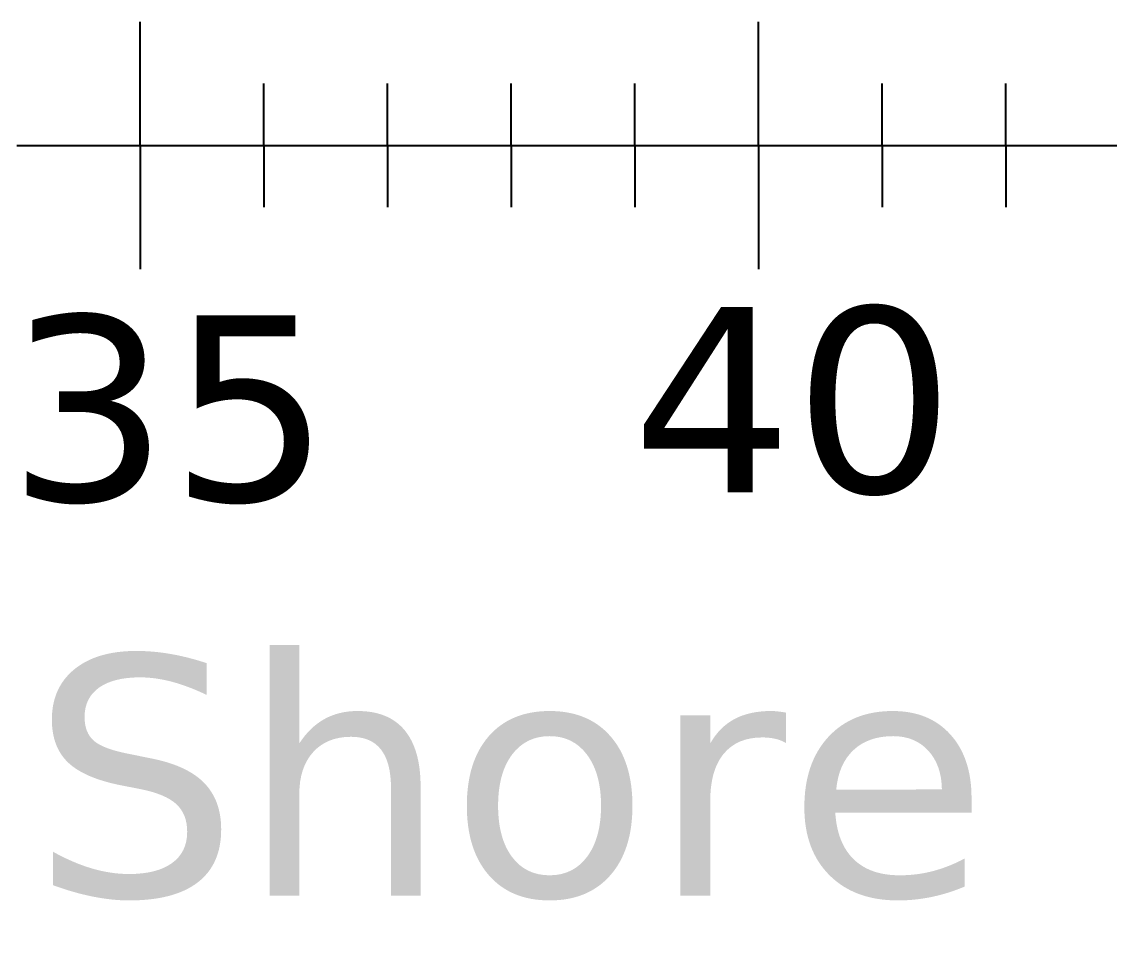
# Model space of a CAD drawing. Header units: feet. Extents: x 0 to 695, y -979 to -294.
# Drawn here: x 44.92 to 53.71, y -315.46 to -308.03 of the extents above; entities that cross this region are included whole.
import ezdxf

# ---------------------------------------------------------------- set-up
doc = ezdxf.new("R2010")
doc.units = ezdxf.units.FT
doc.header["$MEASUREMENT"] = 0
doc.layers.add('0.5 m slice', color=1, linetype='Continuous')
doc.styles.get("Standard").update_dxf_attribs({"font": 'verdana.ttf'})

msp = doc.modelspace()

# ---------------------------------------------------------------- linework, layer by layer
at = {"color": 0, "transparency": 33554687}
for p, q in [((45.87463944352066, -309.0335874220293), (45.87463944352066, -308.0335874220293)), ((50.87463944352066, -309.0335874220293), (50.87463944352066, -308.0335874220293)), ((46.87463944352066, -309.0335874220293), (46.87463944352066, -308.5335874220293)), ((47.87463944352066, -309.0335874220293), (47.87463944352066, -308.5335874220293)), ((48.87463944352066, -309.0335874220293), (48.87463944352066, -308.5335874220293)), ((49.87463944352066, -309.0335874220293), (49.87463944352066, -308.5335874220293)), ((51.87463944352066, -309.0335874220293), (51.87463944352066, -308.5335874220293)), ((52.87463944352066, -309.0335874220293), (52.87463944352066, -308.5335874220293)), ((44.87463944352066, -309.0335874220293), (45.87463944352066, -309.0335874220293)), ((45.87463944352066, -309.0335874220293), (46.87463944352066, -309.0335874220293)), ((45.87463944352066, -309.0335874220293), (45.87463944352066, -310.0335874220293)), ((46.87463944352066, -309.0335874220293), (46.87463944352066, -309.5335874220293)), ((46.87463944352066, -309.0335874220293), (47.87463944352066, -309.0335874220293)), ((47.87463944352066, -309.0335874220293), (47.87463944352066, -309.5335874220293)), ((47.87463944352066, -309.0335874220293), (48.87463944352066, -309.0335874220293)), ((48.87463944352066, -309.0335874220293), (48.87463944352066, -309.5335874220293)), ((48.87463944352066, -309.0335874220293), (49.87463944352066, -309.0335874220293)), ((49.87463944352066, -309.0335874220293), (49.87463944352066, -309.5335874220293)), ((49.87463944352066, -309.0335874220293), (50.87463944352066, -309.0335874220293)), ((50.87463944352066, -309.0335874220293), (51.87463944352066, -309.0335874220293)), ((50.87463944352066, -309.0335874220293), (50.87463944352066, -310.0335874220293)), ((51.87463944352066, -309.0335874220293), (51.87463944352066, -309.5335874220293)), ((51.87463944352066, -309.0335874220293), (52.87463944352066, -309.0335874220293)), ((52.87463944352066, -309.0335874220293), (52.87463944352066, -309.5335874220293)), ((52.87463944352066, -309.0335874220293), (53.87463944352066, -309.0335874220293))]:
    msp.add_line(p, q, dxfattribs=at)

# ---------------------------------------------------------------- texts
at = {"layer": '0.5 m slice', "color": 1, "transparency": 33554687, "attachment_point": 1}
for s, width, insert, char_height in [('{\\C0;35}', 2.95774407952149, (44.80009372500604, -310.4087267443665), 1.5), ('{\\C0;40}', 2.95774407952149, (49.84698648327389, -310.3410127864981), 1.5), ('{\\C0;Cross Shore Location, x(m)}', 46.22334350782057, (36.76260971292027, -313.1581935855968), 1.945141776647145)]:
    msp.add_mtext_dynamic_manual_height_columns(s, width=width, gutter_width=9.725708883235724, heights=[0], dxfattribs=dict(at, insert=insert, char_height=char_height))

doc.saveas('drawing.dxf')
